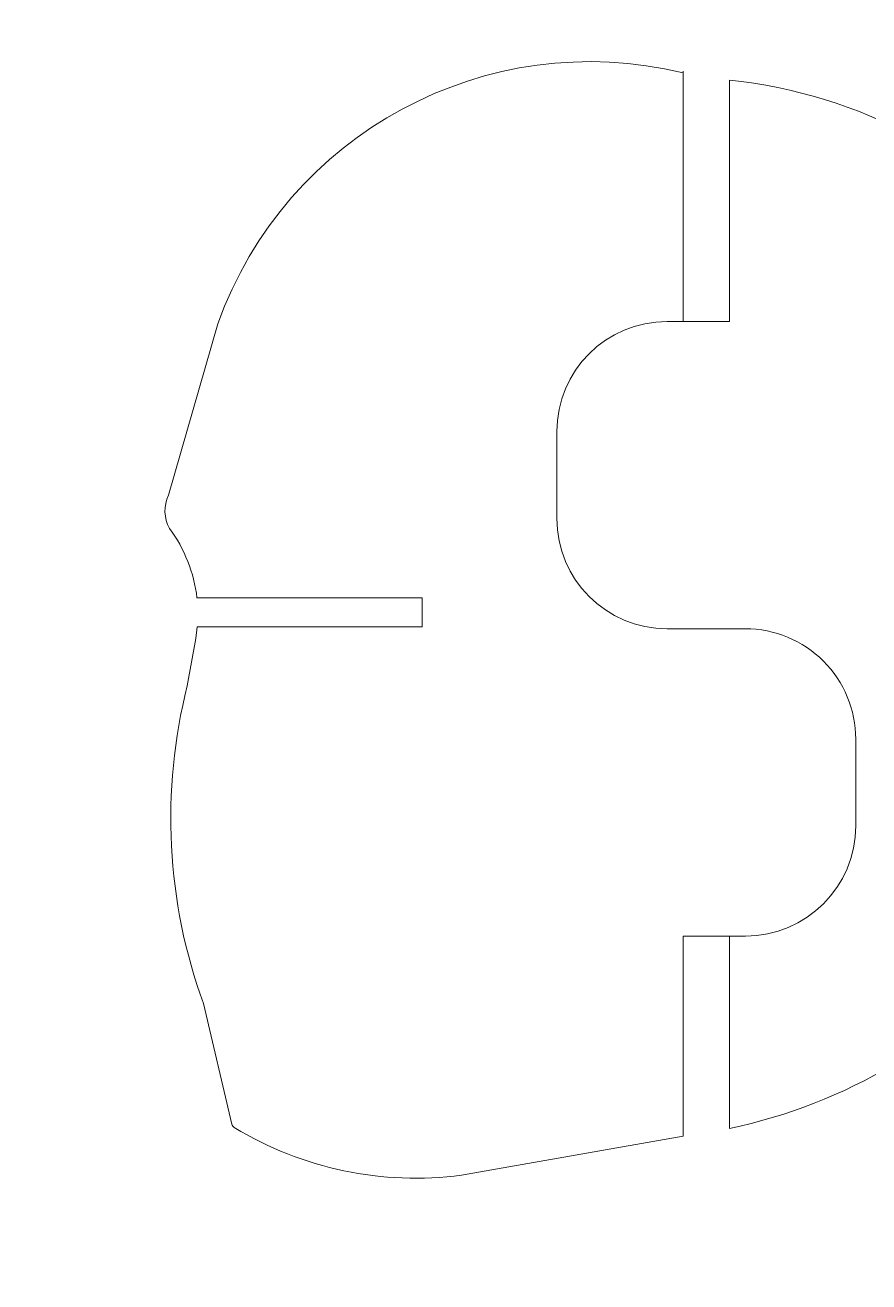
# Model space of a CAD drawing. Header units: millimetres. Extents: x 570 to 650.8, y -8.3 to 42.9.
# Drawn here: x 625.48 to 629.91, y 17.56 to 24.16 of the extents above; entities that cross this region are included whole.
import ezdxf

# ---------------------------------------------------------------- set-up
doc = ezdxf.new("R2010")
doc.units = ezdxf.units.MM
doc.header["$MEASUREMENT"] = 0
doc.layers.add('Layer 1', color=7, linetype='Continuous')

msp = doc.modelspace()

# ---------------------------------------------------------------- linework, layer by layer
at = {"layer": 'Layer 1', "color": 4, "lineweight": 9}
for points in [[(628.93524, 23.90842), (627.90421, 24.15907), (626.85028, 23.59029), (626.49397, 22.59083)], [(628.93524, 23.91667), (628.93524, 23.91667), (628.93524, 22.60386), (628.93524, 22.60386)], [(628.93524, 23.91667), (628.93524, 23.91667), (628.93524, 22.60386), (628.93524, 22.60386)], [(628.93524, 23.91667), (628.93524, 23.91667), (628.93524, 22.60386), (628.93524, 22.60386)], [(628.93524, 23.91667), (628.93524, 23.91667), (628.93524, 22.60386), (628.93524, 22.60386)], [(628.93524, 23.91667), (628.93524, 23.91667), (628.93524, 22.60386), (628.93524, 22.60386)], [(628.93524, 23.91667), (628.93524, 23.91667), (628.93524, 22.60386), (628.93524, 22.60386)], [(628.93524, 23.91667), (628.93524, 23.91667), (628.93524, 22.60386), (628.93524, 22.60386)], [(628.93524, 23.91667), (628.93524, 23.91667), (628.93524, 22.60386), (628.93524, 22.60386)], [(628.93524, 23.91667), (628.93524, 23.91667), (628.93524, 22.60386), (628.93524, 22.60386)], [(628.93524, 23.91667), (628.93524, 23.91667), (628.93524, 22.60386), (628.93524, 22.60386)], [(628.93524, 23.91667), (628.93524, 23.91667), (628.93524, 22.60386), (628.93524, 22.60386)], [(628.93524, 23.91667), (628.93524, 23.91667), (628.93524, 22.60386), (628.93524, 22.60386)], [(628.93524, 23.91667), (628.93524, 23.91667), (628.93524, 22.60386), (628.93524, 22.60386)], [(628.93524, 23.91667), (628.93524, 23.91667), (628.93524, 22.60386), (628.93524, 22.60386)], [(628.93524, 23.91667), (628.93524, 23.91667), (628.93524, 22.60386), (628.93524, 22.60386)], [(628.93524, 23.91667), (628.93524, 23.91667), (628.93524, 22.60386), (628.93524, 22.60386)], [(628.93524, 23.91667), (628.93524, 23.91667), (628.93524, 22.60386), (628.93524, 22.60386)], [(628.93524, 23.91667), (628.93524, 23.91667), (628.93524, 22.60386), (628.93524, 22.60386)], [(628.93524, 23.91667), (628.93524, 23.91667), (628.93524, 22.60386), (628.93524, 22.60386)], [(628.93524, 23.91667), (628.93524, 23.91667), (628.93524, 22.60386), (628.93524, 22.60386)], [(628.93524, 23.91667), (628.93524, 23.91667), (628.93524, 22.60386), (628.93524, 22.60386)], [(628.93524, 23.90842), (628.93524, 23.90842), (628.93524, 22.60386), (628.93524, 22.60386)], [(628.93524, 23.90842), (628.93524, 23.90842), (628.93524, 22.60386), (628.93524, 22.60386)], [(628.93524, 23.90842), (628.93524, 23.90842), (628.93524, 22.60386), (628.93524, 22.60386)], [(628.93524, 23.90842), (628.93524, 23.90842), (628.93524, 22.60386), (628.93524, 22.60386)], [(628.93524, 23.90842), (628.93524, 23.90842), (628.93524, 22.60386), (628.93524, 22.60386)], [(628.93524, 23.90842), (628.93524, 23.90842), (628.93524, 22.60386), (628.93524, 22.60386)], [(628.93524, 23.90842), (628.93524, 23.90842), (628.93524, 22.60386), (628.93524, 22.60386)], [(628.93524, 23.90842), (628.93524, 23.90842), (628.93524, 22.60386), (628.93524, 22.60386)], [(628.93524, 23.90842), (628.93524, 23.90842), (628.93524, 22.60386), (628.93524, 22.60386)], [(628.93524, 23.90842), (628.93524, 23.90842), (628.93524, 22.60386), (628.93524, 22.60386)], [(628.93524, 23.90842), (628.93524, 23.90842), (628.93524, 22.60386), (628.93524, 22.60386)], [(628.93524, 23.90842), (628.93524, 23.90842), (628.93524, 22.60386), (628.93524, 22.60386)], [(628.93524, 23.90842), (628.93524, 23.90842), (628.93524, 22.60386), (628.93524, 22.60386)], [(628.93524, 23.90842), (628.93524, 23.90842), (628.93524, 22.60386), (628.93524, 22.60386)], [(628.93524, 23.90842), (628.93524, 23.90842), (628.93524, 22.60386), (628.93524, 22.60386)], [(628.93524, 23.90842), (628.93524, 23.90842), (628.93524, 22.60386), (628.93524, 22.60386)], [(628.93524, 23.90842), (628.93524, 23.90842), (628.93524, 22.60386), (628.93524, 22.60386)], [(628.93524, 23.90842), (628.93524, 23.90842), (628.93524, 22.60386), (628.93524, 22.60386)], [(628.93524, 23.90842), (628.93524, 23.90842), (628.93524, 22.60386), (628.93524, 22.60386)], [(628.93524, 23.90842), (628.93524, 23.90842), (628.93524, 22.60386), (628.93524, 22.60386)], [(628.93524, 23.90842), (628.93524, 23.90842), (628.93524, 22.60386), (628.93524, 22.60386)], [(631.55814, 21.15244), (631.59297, 22.53977), (630.55797, 23.72197), (629.17817, 23.87084)], [(629.17818, 23.87086), (629.17818, 23.87086), (629.17818, 22.60386), (629.17818, 22.60386)], [(629.17818, 23.87086), (629.17818, 23.87086), (629.17818, 22.60386), (629.17818, 22.60386)], [(629.17818, 23.87086), (629.17818, 23.87086), (629.17818, 22.60386), (629.17818, 22.60386)], [(629.17818, 23.87086), (629.17818, 23.87086), (629.17818, 22.60386), (629.17818, 22.60386)], [(629.17818, 23.87086), (629.17818, 23.87086), (629.17818, 22.60386), (629.17818, 22.60386)], [(629.17818, 23.87086), (629.17818, 23.87086), (629.17818, 22.60386), (629.17818, 22.60386)], [(629.17818, 23.87086), (629.17818, 23.87086), (629.17818, 22.60386), (629.17818, 22.60386)], [(629.17818, 23.87086), (629.17818, 23.87086), (629.17818, 22.60386), (629.17818, 22.60386)], [(629.17818, 23.87086), (629.17818, 23.87086), (629.17818, 22.60386), (629.17818, 22.60386)], [(629.17818, 23.87086), (629.17818, 23.87086), (629.17818, 22.60386), (629.17818, 22.60386)], [(629.17818, 23.87086), (629.17818, 23.87086), (629.17818, 22.60386), (629.17818, 22.60386)], [(629.17818, 23.87086), (629.17818, 23.87086), (629.17818, 22.60386), (629.17818, 22.60386)], [(629.17818, 23.87086), (629.17818, 23.87086), (629.17818, 22.60386), (629.17818, 22.60386)], [(629.17818, 23.87086), (629.17818, 23.87086), (629.17818, 22.60386), (629.17818, 22.60386)], [(629.17818, 23.87086), (629.17818, 23.87086), (629.17818, 22.60386), (629.17818, 22.60386)], [(629.17818, 23.87086), (629.17818, 23.87086), (629.17818, 22.60386), (629.17818, 22.60386)], [(629.17818, 23.87086), (629.17818, 23.87086), (629.17818, 22.60386), (629.17818, 22.60386)], [(629.17818, 23.87086), (629.17818, 23.87086), (629.17818, 22.60386), (629.17818, 22.60386)], [(629.17818, 23.87086), (629.17818, 23.87086), (629.17818, 22.60386), (629.17818, 22.60386)], [(629.17818, 23.87086), (629.17818, 23.87086), (629.17818, 22.60386), (629.17818, 22.60386)], [(629.17818, 23.87086), (629.17818, 23.87086), (629.17818, 22.60386), (629.17818, 22.60386)], [(626.49402, 22.59083), (626.49402, 22.59083), (626.23516, 21.69129), (626.23516, 21.69129)], [(626.49402, 22.59083), (626.49402, 22.59083), (626.23516, 21.69129), (626.23516, 21.69129)], [(626.49402, 22.59083), (626.49402, 22.59083), (626.23516, 21.69129), (626.23516, 21.69129)], [(626.49402, 22.59083), (626.49402, 22.59083), (626.23516, 21.69129), (626.23516, 21.69129)], [(626.49402, 22.59083), (626.49402, 22.59083), (626.23516, 21.69129), (626.23516, 21.69129)], [(626.49402, 22.59083), (626.49402, 22.59083), (626.23516, 21.69129), (626.23516, 21.69129)], [(626.49402, 22.59083), (626.49402, 22.59083), (626.23516, 21.69129), (626.23516, 21.69129)], [(626.49402, 22.59083), (626.49402, 22.59083), (626.23516, 21.69129), (626.23516, 21.69129)], [(626.49402, 22.59083), (626.49402, 22.59083), (626.23516, 21.69129), (626.23516, 21.69129)], [(626.49402, 22.59083), (626.49402, 22.59083), (626.23516, 21.69129), (626.23516, 21.69129)], [(626.49402, 22.59083), (626.49402, 22.59083), (626.23516, 21.69129), (626.23516, 21.69129)], [(626.49402, 22.59083), (626.49402, 22.59083), (626.23516, 21.69129), (626.23516, 21.69129)], [(626.49402, 22.59083), (626.49402, 22.59083), (626.23516, 21.69129), (626.23516, 21.69129)], [(626.49402, 22.59083), (626.49402, 22.59083), (626.23516, 21.69129), (626.23516, 21.69129)], [(626.49402, 22.59083), (626.49402, 22.59083), (626.23516, 21.69129), (626.23516, 21.69129)], [(626.49402, 22.59083), (626.49402, 22.59083), (626.23516, 21.69129), (626.23516, 21.69129)], [(626.49402, 22.59083), (626.49402, 22.59083), (626.23516, 21.69129), (626.23516, 21.69129)], [(626.49402, 22.59083), (626.49402, 22.59083), (626.23516, 21.69129), (626.23516, 21.69129)], [(626.49402, 22.59083), (626.49402, 22.59083), (626.23516, 21.69129), (626.23516, 21.69129)], [(626.49402, 22.59083), (626.49402, 22.59083), (626.23516, 21.69129), (626.23516, 21.69129)], [(626.49402, 22.59083), (626.49402, 22.59083), (626.23516, 21.69129), (626.23516, 21.69129)], [(628.85101, 22.60386), (628.53127, 22.60386), (628.27242, 22.34481), (628.27242, 22.02528)], [(628.86292, 22.60386), (628.86292, 22.60386), (628.85101, 22.60386), (628.85101, 22.60386)], [(628.86292, 22.60386), (628.86292, 22.60386), (628.85101, 22.60386), (628.85101, 22.60386)], [(628.86292, 22.60386), (628.86292, 22.60386), (628.85101, 22.60386), (628.85101, 22.60386)], [(628.86292, 22.60386), (628.86292, 22.60386), (628.85101, 22.60386), (628.85101, 22.60386)], [(628.86292, 22.60386), (628.86292, 22.60386), (628.85101, 22.60386), (628.85101, 22.60386)], [(628.86292, 22.60386), (628.86292, 22.60386), (628.85101, 22.60386), (628.85101, 22.60386)], [(628.86292, 22.60386), (628.86292, 22.60386), (628.85101, 22.60386), (628.85101, 22.60386)], [(628.86292, 22.60386), (628.86292, 22.60386), (628.85101, 22.60386), (628.85101, 22.60386)], [(628.86292, 22.60386), (628.86292, 22.60386), (628.85101, 22.60386), (628.85101, 22.60386)], [(628.86292, 22.60386), (628.86292, 22.60386), (628.85101, 22.60386), (628.85101, 22.60386)], [(628.86292, 22.60386), (628.86292, 22.60386), (628.85101, 22.60386), (628.85101, 22.60386)], [(628.86292, 22.60386), (628.86292, 22.60386), (628.85101, 22.60386), (628.85101, 22.60386)], [(628.86292, 22.60386), (628.86292, 22.60386), (628.85101, 22.60386), (628.85101, 22.60386)], [(628.86292, 22.60386), (628.86292, 22.60386), (628.85101, 22.60386), (628.85101, 22.60386)], [(628.86292, 22.60386), (628.86292, 22.60386), (628.85101, 22.60386), (628.85101, 22.60386)], [(628.86292, 22.60386), (628.86292, 22.60386), (628.85101, 22.60386), (628.85101, 22.60386)], [(628.86292, 22.60386), (628.86292, 22.60386), (628.85101, 22.60386), (628.85101, 22.60386)], [(628.86292, 22.60386), (628.86292, 22.60386), (628.85101, 22.60386), (628.85101, 22.60386)], [(628.86292, 22.60386), (628.86292, 22.60386), (628.85101, 22.60386), (628.85101, 22.60386)], [(628.86292, 22.60386), (628.86292, 22.60386), (628.85101, 22.60386), (628.85101, 22.60386)], [(628.86292, 22.60386), (628.86292, 22.60386), (628.85101, 22.60386), (628.85101, 22.60386)], [(629.17818, 22.60386), (629.17818, 22.60386), (628.86292, 22.60386), (628.86292, 22.60386)], [(629.17818, 22.60386), (629.17818, 22.60386), (628.86292, 22.60386), (628.86292, 22.60386)], [(629.17818, 22.60386), (629.17818, 22.60386), (628.86292, 22.60386), (628.86292, 22.60386)], [(629.17818, 22.60386), (629.17818, 22.60386), (628.86292, 22.60386), (628.86292, 22.60386)], [(629.17818, 22.60386), (629.17818, 22.60386), (628.86292, 22.60386), (628.86292, 22.60386)], [(629.17818, 22.60386), (629.17818, 22.60386), (628.86292, 22.60386), (628.86292, 22.60386)], [(629.17818, 22.60386), (629.17818, 22.60386), (628.86292, 22.60386), (628.86292, 22.60386)], [(629.17818, 22.60386), (629.17818, 22.60386), (628.86292, 22.60386), (628.86292, 22.60386)], [(629.17818, 22.60386), (629.17818, 22.60386), (628.86292, 22.60386), (628.86292, 22.60386)], [(629.17818, 22.60386), (629.17818, 22.60386), (628.86292, 22.60386), (628.86292, 22.60386)], [(629.17818, 22.60386), (629.17818, 22.60386), (628.86292, 22.60386), (628.86292, 22.60386)], [(629.17818, 22.60386), (629.17818, 22.60386), (628.86292, 22.60386), (628.86292, 22.60386)], [(629.17818, 22.60386), (629.17818, 22.60386), (628.86292, 22.60386), (628.86292, 22.60386)], [(629.17818, 22.60386), (629.17818, 22.60386), (628.86292, 22.60386), (628.86292, 22.60386)], [(629.17818, 22.60386), (629.17818, 22.60386), (628.86292, 22.60386), (628.86292, 22.60386)], [(629.17818, 22.60386), (629.17818, 22.60386), (628.86292, 22.60386), (628.86292, 22.60386)], [(629.17818, 22.60386), (629.17818, 22.60386), (628.86292, 22.60386), (628.86292, 22.60386)], [(629.17818, 22.60386), (629.17818, 22.60386), (628.86292, 22.60386), (628.86292, 22.60386)], [(629.17818, 22.60386), (629.17818, 22.60386), (628.86292, 22.60386), (628.86292, 22.60386)], [(629.17818, 22.60386), (629.17818, 22.60386), (628.86292, 22.60386), (628.86292, 22.60386)], [(629.17818, 22.60386), (629.17818, 22.60386), (628.86292, 22.60386), (628.86292, 22.60386)], [(628.27242, 22.02529), (628.27242, 22.02529), (628.27242, 21.56933), (628.27242, 21.56933)], [(628.27242, 22.02529), (628.27242, 22.02529), (628.27242, 21.56933), (628.27242, 21.56933)], [(628.27242, 22.02529), (628.27242, 22.02529), (628.27242, 21.56933), (628.27242, 21.56933)], [(628.27242, 22.02529), (628.27242, 22.02529), (628.27242, 21.56933), (628.27242, 21.56933)], [(628.27242, 22.02529), (628.27242, 22.02529), (628.27242, 21.56933), (628.27242, 21.56933)], [(628.27242, 22.02529), (628.27242, 22.02529), (628.27242, 21.56933), (628.27242, 21.56933)], [(628.27242, 22.02529), (628.27242, 22.02529), (628.27242, 21.56933), (628.27242, 21.56933)], [(628.27242, 22.02529), (628.27242, 22.02529), (628.27242, 21.56933), (628.27242, 21.56933)], [(628.27242, 22.02529), (628.27242, 22.02529), (628.27242, 21.56933), (628.27242, 21.56933)], [(628.27242, 22.02529), (628.27242, 22.02529), (628.27242, 21.56933), (628.27242, 21.56933)], [(628.27242, 22.02529), (628.27242, 22.02529), (628.27242, 21.56933), (628.27242, 21.56933)], [(628.27242, 22.02529), (628.27242, 22.02529), (628.27242, 21.56933), (628.27242, 21.56933)], [(628.27242, 22.02529), (628.27242, 22.02529), (628.27242, 21.56933), (628.27242, 21.56933)], [(628.27242, 22.02529), (628.27242, 22.02529), (628.27242, 21.56933), (628.27242, 21.56933)], [(628.27242, 22.02529), (628.27242, 22.02529), (628.27242, 21.56933), (628.27242, 21.56933)], [(628.27242, 22.02529), (628.27242, 22.02529), (628.27242, 21.56933), (628.27242, 21.56933)], [(628.27242, 22.02529), (628.27242, 22.02529), (628.27242, 21.56933), (628.27242, 21.56933)], [(628.27242, 22.02529), (628.27242, 22.02529), (628.27242, 21.56933), (628.27242, 21.56933)], [(628.27242, 22.02529), (628.27242, 22.02529), (628.27242, 21.56933), (628.27242, 21.56933)], [(628.27242, 22.02529), (628.27242, 22.02529), (628.27242, 21.56933), (628.27242, 21.56933)], [(628.27242, 22.02529), (628.27242, 22.02529), (628.27242, 21.56933), (628.27242, 21.56933)], [(626.23516, 21.69129), (626.20867, 21.63588), (626.21043, 21.57126), (626.23953, 21.51724)], [(626.38418, 21.15244), (626.36919, 21.28477), (626.31934, 21.41071), (626.23953, 21.51724)], [(628.27242, 21.56933), (628.27242, 21.24979), (628.53171, 20.99076), (628.85097, 20.99072)], [(627.23573, 21.15244), (627.23573, 21.15244), (626.38418, 21.15244), (626.38418, 21.15244)], [(627.23573, 21.15244), (627.23573, 21.15244), (626.38418, 21.15244), (626.38418, 21.15244)], [(627.23573, 21.15244), (627.23573, 21.15244), (626.38418, 21.15244), (626.38418, 21.15244)], [(627.23573, 21.15244), (627.23573, 21.15244), (626.38418, 21.15244), (626.38418, 21.15244)], [(627.23573, 21.15244), (627.23573, 21.15244), (626.38418, 21.15244), (626.38418, 21.15244)], [(627.23573, 21.15244), (627.23573, 21.15244), (626.38418, 21.15244), (626.38418, 21.15244)], [(627.23573, 21.15244), (627.23573, 21.15244), (626.38418, 21.15244), (626.38418, 21.15244)], [(627.23573, 21.15244), (627.23573, 21.15244), (626.38418, 21.15244), (626.38418, 21.15244)], [(627.23573, 21.15244), (627.23573, 21.15244), (626.38418, 21.15244), (626.38418, 21.15244)], [(627.23573, 21.15244), (627.23573, 21.15244), (626.38418, 21.15244), (626.38418, 21.15244)], [(627.23573, 21.15244), (627.23573, 21.15244), (626.38418, 21.15244), (626.38418, 21.15244)], [(627.23573, 21.15244), (627.23573, 21.15244), (626.38418, 21.15244), (626.38418, 21.15244)], [(627.23573, 21.15244), (627.23573, 21.15244), (626.38418, 21.15244), (626.38418, 21.15244)], [(627.23573, 21.15244), (627.23573, 21.15244), (626.38418, 21.15244), (626.38418, 21.15244)], [(627.23573, 21.15244), (627.23573, 21.15244), (626.38418, 21.15244), (626.38418, 21.15244)], [(627.23573, 21.15244), (627.23573, 21.15244), (626.38418, 21.15244), (626.38418, 21.15244)], [(627.23573, 21.15244), (627.23573, 21.15244), (626.38418, 21.15244), (626.38418, 21.15244)], [(627.23573, 21.15244), (627.23573, 21.15244), (626.38418, 21.15244), (626.38418, 21.15244)], [(627.23573, 21.15244), (627.23573, 21.15244), (626.38418, 21.15244), (626.38418, 21.15244)], [(627.23573, 21.15244), (627.23573, 21.15244), (626.38418, 21.15244), (626.38418, 21.15244)], [(627.23573, 21.15244), (627.23573, 21.15244), (626.38418, 21.15244), (626.38418, 21.15244)], [(627.56558, 21.15244), (627.56558, 21.15244), (627.23573, 21.15244), (627.23573, 21.15244)], [(627.56558, 21.15244), (627.56558, 21.15244), (627.23573, 21.15244), (627.23573, 21.15244)], [(627.56558, 21.15244), (627.56558, 21.15244), (627.23573, 21.15244), (627.23573, 21.15244)], [(627.56558, 21.15244), (627.56558, 21.15244), (627.23573, 21.15244), (627.23573, 21.15244)], [(627.56558, 21.15244), (627.56558, 21.15244), (627.23573, 21.15244), (627.23573, 21.15244)], [(627.56558, 21.15244), (627.56558, 21.15244), (627.23573, 21.15244), (627.23573, 21.15244)], [(627.56558, 21.15244), (627.56558, 21.15244), (627.23573, 21.15244), (627.23573, 21.15244)], [(627.56558, 21.15244), (627.56558, 21.15244), (627.23573, 21.15244), (627.23573, 21.15244)], [(627.56558, 21.15244), (627.56558, 21.15244), (627.23573, 21.15244), (627.23573, 21.15244)], [(627.56558, 21.15244), (627.56558, 21.15244), (627.23573, 21.15244), (627.23573, 21.15244)], [(627.56558, 21.15244), (627.56558, 21.15244), (627.23573, 21.15244), (627.23573, 21.15244)], [(627.56558, 21.15244), (627.56558, 21.15244), (627.23573, 21.15244), (627.23573, 21.15244)], [(627.56558, 21.15244), (627.56558, 21.15244), (627.23573, 21.15244), (627.23573, 21.15244)], [(627.56558, 21.15244), (627.56558, 21.15244), (627.23573, 21.15244), (627.23573, 21.15244)], [(627.56558, 21.15244), (627.56558, 21.15244), (627.23573, 21.15244), (627.23573, 21.15244)], [(627.56558, 21.15244), (627.56558, 21.15244), (627.23573, 21.15244), (627.23573, 21.15244)], [(627.56558, 21.15244), (627.56558, 21.15244), (627.23573, 21.15244), (627.23573, 21.15244)], [(627.56558, 21.15244), (627.56558, 21.15244), (627.23573, 21.15244), (627.23573, 21.15244)], [(627.56558, 21.15244), (627.56558, 21.15244), (627.23573, 21.15244), (627.23573, 21.15244)], [(627.56558, 21.15244), (627.56558, 21.15244), (627.23573, 21.15244), (627.23573, 21.15244)], [(627.56558, 21.15244), (627.56558, 21.15244), (627.23573, 21.15244), (627.23573, 21.15244)], [(627.56558, 21.07711), (627.56558, 21.07711), (627.56558, 21.15244), (627.56558, 21.15244)], [(627.56558, 21.07711), (627.56558, 21.07711), (627.56558, 21.15244), (627.56558, 21.15244)], [(627.56558, 21.07711), (627.56558, 21.07711), (627.56558, 21.15244), (627.56558, 21.15244)], [(627.56558, 21.07711), (627.56558, 21.07711), (627.56558, 21.15244), (627.56558, 21.15244)], [(627.56558, 21.07711), (627.56558, 21.07711), (627.56558, 21.15244), (627.56558, 21.15244)], [(627.56558, 21.07711), (627.56558, 21.07711), (627.56558, 21.15244), (627.56558, 21.15244)], [(627.56558, 21.07711), (627.56558, 21.07711), (627.56558, 21.15244), (627.56558, 21.15244)], [(627.56558, 21.07711), (627.56558, 21.07711), (627.56558, 21.15244), (627.56558, 21.15244)], [(627.56558, 21.07711), (627.56558, 21.07711), (627.56558, 21.15244), (627.56558, 21.15244)], [(627.56558, 21.07711), (627.56558, 21.07711), (627.56558, 21.15244), (627.56558, 21.15244)], [(627.56558, 21.07711), (627.56558, 21.07711), (627.56558, 21.15244), (627.56558, 21.15244)], [(627.56558, 21.07711), (627.56558, 21.07711), (627.56558, 21.15244), (627.56558, 21.15244)], [(627.56558, 21.07711), (627.56558, 21.07711), (627.56558, 21.15244), (627.56558, 21.15244)], [(627.56558, 21.07711), (627.56558, 21.07711), (627.56558, 21.15244), (627.56558, 21.15244)], [(627.56558, 21.07711), (627.56558, 21.07711), (627.56558, 21.15244), (627.56558, 21.15244)], [(627.56558, 21.07711), (627.56558, 21.07711), (627.56558, 21.15244), (627.56558, 21.15244)], [(627.56558, 21.07711), (627.56558, 21.07711), (627.56558, 21.15244), (627.56558, 21.15244)], [(627.56558, 21.07711), (627.56558, 21.07711), (627.56558, 21.15244), (627.56558, 21.15244)], [(627.56558, 21.07711), (627.56558, 21.07711), (627.56558, 21.15244), (627.56558, 21.15244)], [(627.56558, 21.07711), (627.56558, 21.07711), (627.56558, 21.15244), (627.56558, 21.15244)], [(627.56558, 21.07711), (627.56558, 21.07711), (627.56558, 21.15244), (627.56558, 21.15244)], [(627.56558, 21.00163), (627.56558, 21.00163), (627.56558, 21.07711), (627.56558, 21.07711)], [(627.56558, 21.00163), (627.56558, 21.00163), (627.56558, 21.07711), (627.56558, 21.07711)], [(627.56558, 21.00163), (627.56558, 21.00163), (627.56558, 21.07711), (627.56558, 21.07711)], [(627.56558, 21.00163), (627.56558, 21.00163), (627.56558, 21.07711), (627.56558, 21.07711)], [(627.56558, 21.00163), (627.56558, 21.00163), (627.56558, 21.07711), (627.56558, 21.07711)], [(627.56558, 21.00163), (627.56558, 21.00163), (627.56558, 21.07711), (627.56558, 21.07711)], [(627.56558, 21.00163), (627.56558, 21.00163), (627.56558, 21.07711), (627.56558, 21.07711)], [(627.56558, 21.00163), (627.56558, 21.00163), (627.56558, 21.07711), (627.56558, 21.07711)], [(627.56558, 21.00163), (627.56558, 21.00163), (627.56558, 21.07711), (627.56558, 21.07711)], [(627.56558, 21.00163), (627.56558, 21.00163), (627.56558, 21.07711), (627.56558, 21.07711)], [(627.56558, 21.00163), (627.56558, 21.00163), (627.56558, 21.07711), (627.56558, 21.07711)], [(627.56558, 21.00163), (627.56558, 21.00163), (627.56558, 21.07711), (627.56558, 21.07711)], [(627.56558, 21.00163), (627.56558, 21.00163), (627.56558, 21.07711), (627.56558, 21.07711)], [(627.56558, 21.00163), (627.56558, 21.00163), (627.56558, 21.07711), (627.56558, 21.07711)], [(627.56558, 21.00163), (627.56558, 21.00163), (627.56558, 21.07711), (627.56558, 21.07711)], [(627.56558, 21.00163), (627.56558, 21.00163), (627.56558, 21.07711), (627.56558, 21.07711)], [(627.56558, 21.00163), (627.56558, 21.00163), (627.56558, 21.07711), (627.56558, 21.07711)], [(627.56558, 21.00163), (627.56558, 21.00163), (627.56558, 21.07711), (627.56558, 21.07711)], [(627.56558, 21.00163), (627.56558, 21.00163), (627.56558, 21.07711), (627.56558, 21.07711)], [(627.56558, 21.00163), (627.56558, 21.00163), (627.56558, 21.07711), (627.56558, 21.07711)], [(627.56558, 21.00163), (627.56558, 21.00163), (627.56558, 21.07711), (627.56558, 21.07711)], [(626.38597, 21.00163), (626.38597, 21.00163), (626.37758, 20.93962), (626.37758, 20.93962)], [(626.38597, 21.00163), (626.38597, 21.00163), (626.37758, 20.93962), (626.37758, 20.93962)], [(626.38597, 21.00163), (626.38597, 21.00163), (626.37758, 20.93962), (626.37758, 20.93962)], [(626.38597, 21.00163), (626.38597, 21.00163), (626.37758, 20.93962), (626.37758, 20.93962)], [(626.38597, 21.00163), (626.38597, 21.00163), (626.37758, 20.93962), (626.37758, 20.93962)], [(626.38597, 21.00163), (626.38597, 21.00163), (626.37758, 20.93962), (626.37758, 20.93962)], [(626.38597, 21.00163), (626.38597, 21.00163), (626.37758, 20.93962), (626.37758, 20.93962)], [(626.38597, 21.00163), (626.38597, 21.00163), (626.37758, 20.93962), (626.37758, 20.93962)], [(626.38597, 21.00163), (626.38597, 21.00163), (626.37758, 20.93962), (626.37758, 20.93962)], [(626.38597, 21.00163), (626.38597, 21.00163), (626.37758, 20.93962), (626.37758, 20.93962)], [(626.38597, 21.00163), (626.38597, 21.00163), (626.37758, 20.93962), (626.37758, 20.93962)], [(626.38597, 21.00163), (626.38597, 21.00163), (626.37758, 20.93962), (626.37758, 20.93962)], [(626.38597, 21.00163), (626.38597, 21.00163), (626.37758, 20.93962), (626.37758, 20.93962)], [(626.38597, 21.00163), (626.38597, 21.00163), (626.37758, 20.93962), (626.37758, 20.93962)], [(626.38597, 21.00163), (626.38597, 21.00163), (626.37758, 20.93962), (626.37758, 20.93962)], [(626.38597, 21.00163), (626.38597, 21.00163), (626.37758, 20.93962), (626.37758, 20.93962)], [(626.38597, 21.00163), (626.38597, 21.00163), (626.37758, 20.93962), (626.37758, 20.93962)], [(626.38597, 21.00163), (626.38597, 21.00163), (626.37758, 20.93962), (626.37758, 20.93962)], [(626.38597, 21.00163), (626.38597, 21.00163), (626.37758, 20.93962), (626.37758, 20.93962)], [(626.38597, 21.00163), (626.38597, 21.00163), (626.37758, 20.93962), (626.37758, 20.93962)], [(626.38597, 21.00163), (626.38597, 21.00163), (626.37758, 20.93962), (626.37758, 20.93962)], [(626.38597, 21.00163), (626.38597, 21.00163), (627.23573, 21.00163), (627.23573, 21.00163)], [(626.38597, 21.00163), (626.38597, 21.00163), (627.23573, 21.00163), (627.23573, 21.00163)], [(626.38597, 21.00163), (626.38597, 21.00163), (627.23573, 21.00163), (627.23573, 21.00163)], [(626.38597, 21.00163), (626.38597, 21.00163), (627.23573, 21.00163), (627.23573, 21.00163)], [(626.38597, 21.00163), (626.38597, 21.00163), (627.23573, 21.00163), (627.23573, 21.00163)], [(626.38597, 21.00163), (626.38597, 21.00163), (627.23573, 21.00163), (627.23573, 21.00163)], [(626.38597, 21.00163), (626.38597, 21.00163), (627.23573, 21.00163), (627.23573, 21.00163)], [(626.38597, 21.00163), (626.38597, 21.00163), (627.23573, 21.00163), (627.23573, 21.00163)], [(626.38597, 21.00163), (626.38597, 21.00163), (627.23573, 21.00163), (627.23573, 21.00163)], [(626.38597, 21.00163), (626.38597, 21.00163), (627.23573, 21.00163), (627.23573, 21.00163)], [(626.38597, 21.00163), (626.38597, 21.00163), (627.23573, 21.00163), (627.23573, 21.00163)], [(626.38597, 21.00163), (626.38597, 21.00163), (627.23573, 21.00163), (627.23573, 21.00163)], [(626.38597, 21.00163), (626.38597, 21.00163), (627.23573, 21.00163), (627.23573, 21.00163)], [(626.38597, 21.00163), (626.38597, 21.00163), (627.23573, 21.00163), (627.23573, 21.00163)], [(626.38597, 21.00163), (626.38597, 21.00163), (627.23573, 21.00163), (627.23573, 21.00163)], [(626.38597, 21.00163), (626.38597, 21.00163), (627.23573, 21.00163), (627.23573, 21.00163)], [(626.38597, 21.00163), (626.38597, 21.00163), (627.23573, 21.00163), (627.23573, 21.00163)], [(626.38597, 21.00163), (626.38597, 21.00163), (627.23573, 21.00163), (627.23573, 21.00163)], [(626.38597, 21.00163), (626.38597, 21.00163), (627.23573, 21.00163), (627.23573, 21.00163)], [(626.38597, 21.00163), (626.38597, 21.00163), (627.23573, 21.00163), (627.23573, 21.00163)], [(626.38597, 21.00163), (626.38597, 21.00163), (627.23573, 21.00163), (627.23573, 21.00163)], [(627.23573, 21.00163), (627.23573, 21.00163), (627.56558, 21.00163), (627.56558, 21.00163)], [(627.23573, 21.00163), (627.23573, 21.00163), (627.56558, 21.00163), (627.56558, 21.00163)], [(627.23573, 21.00163), (627.23573, 21.00163), (627.56558, 21.00163), (627.56558, 21.00163)], [(627.23573, 21.00163), (627.23573, 21.00163), (627.56558, 21.00163), (627.56558, 21.00163)], [(627.23573, 21.00163), (627.23573, 21.00163), (627.56558, 21.00163), (627.56558, 21.00163)], [(627.23573, 21.00163), (627.23573, 21.00163), (627.56558, 21.00163), (627.56558, 21.00163)], [(627.23573, 21.00163), (627.23573, 21.00163), (627.56558, 21.00163), (627.56558, 21.00163)], [(627.23573, 21.00163), (627.23573, 21.00163), (627.56558, 21.00163), (627.56558, 21.00163)], [(627.23573, 21.00163), (627.23573, 21.00163), (627.56558, 21.00163), (627.56558, 21.00163)], [(627.23573, 21.00163), (627.23573, 21.00163), (627.56558, 21.00163), (627.56558, 21.00163)], [(627.23573, 21.00163), (627.23573, 21.00163), (627.56558, 21.00163), (627.56558, 21.00163)], [(627.23573, 21.00163), (627.23573, 21.00163), (627.56558, 21.00163), (627.56558, 21.00163)], [(627.23573, 21.00163), (627.23573, 21.00163), (627.56558, 21.00163), (627.56558, 21.00163)], [(627.23573, 21.00163), (627.23573, 21.00163), (627.56558, 21.00163), (627.56558, 21.00163)], [(627.23573, 21.00163), (627.23573, 21.00163), (627.56558, 21.00163), (627.56558, 21.00163)], [(627.23573, 21.00163), (627.23573, 21.00163), (627.56558, 21.00163), (627.56558, 21.00163)], [(627.23573, 21.00163), (627.23573, 21.00163), (627.56558, 21.00163), (627.56558, 21.00163)], [(627.23573, 21.00163), (627.23573, 21.00163), (627.56558, 21.00163), (627.56558, 21.00163)], [(627.23573, 21.00163), (627.23573, 21.00163), (627.56558, 21.00163), (627.56558, 21.00163)], [(627.23573, 21.00163), (627.23573, 21.00163), (627.56558, 21.00163), (627.56558, 21.00163)], [(627.23573, 21.00163), (627.23573, 21.00163), (627.56558, 21.00163), (627.56558, 21.00163)], [(628.85101, 20.99073), (628.85101, 20.99073), (628.86292, 20.99073), (628.86292, 20.99073)], [(628.85101, 20.99073), (628.85101, 20.99073), (628.86292, 20.99073), (628.86292, 20.99073)], [(628.85101, 20.99073), (628.85101, 20.99073), (628.86292, 20.99073), (628.86292, 20.99073)], [(628.85101, 20.99073), (628.85101, 20.99073), (628.86292, 20.99073), (628.86292, 20.99073)], [(628.85101, 20.99073), (628.85101, 20.99073), (628.86292, 20.99073), (628.86292, 20.99073)], [(628.85101, 20.99073), (628.85101, 20.99073), (628.86292, 20.99073), (628.86292, 20.99073)], [(628.85101, 20.99073), (628.85101, 20.99073), (628.86292, 20.99073), (628.86292, 20.99073)], [(628.85101, 20.99073), (628.85101, 20.99073), (628.86292, 20.99073), (628.86292, 20.99073)], [(628.85101, 20.99073), (628.85101, 20.99073), (628.86292, 20.99073), (628.86292, 20.99073)], [(628.85101, 20.99073), (628.85101, 20.99073), (628.86292, 20.99073), (628.86292, 20.99073)], [(628.85101, 20.99073), (628.85101, 20.99073), (628.86292, 20.99073), (628.86292, 20.99073)], [(628.85101, 20.99073), (628.85101, 20.99073), (628.86292, 20.99073), (628.86292, 20.99073)], [(628.85101, 20.99073), (628.85101, 20.99073), (628.86292, 20.99073), (628.86292, 20.99073)], [(628.85101, 20.99073), (628.85101, 20.99073), (628.86292, 20.99073), (628.86292, 20.99073)], [(628.85101, 20.99073), (628.85101, 20.99073), (628.86292, 20.99073), (628.86292, 20.99073)], [(628.85101, 20.99073), (628.85101, 20.99073), (628.86292, 20.99073), (628.86292, 20.99073)], [(628.85101, 20.99073), (628.85101, 20.99073), (628.86292, 20.99073), (628.86292, 20.99073)], [(628.85101, 20.99073), (628.85101, 20.99073), (628.86292, 20.99073), (628.86292, 20.99073)], [(628.85101, 20.99073), (628.85101, 20.99073), (628.86292, 20.99073), (628.86292, 20.99073)], [(628.85101, 20.99073), (628.85101, 20.99073), (628.86292, 20.99073), (628.86292, 20.99073)], [(628.85101, 20.99073), (628.85101, 20.99073), (628.86292, 20.99073), (628.86292, 20.99073)], [(628.86292, 20.99073), (628.86292, 20.99073), (629.17818, 20.99073), (629.17818, 20.99073)], [(628.86292, 20.99073), (628.86292, 20.99073), (629.17818, 20.99073), (629.17818, 20.99073)], [(628.86292, 20.99073), (628.86292, 20.99073), (629.17818, 20.99073), (629.17818, 20.99073)], [(628.86292, 20.99073), (628.86292, 20.99073), (629.17818, 20.99073), (629.17818, 20.99073)], [(628.86292, 20.99073), (628.86292, 20.99073), (629.17818, 20.99073), (629.17818, 20.99073)], [(628.86292, 20.99073), (628.86292, 20.99073), (629.17818, 20.99073), (629.17818, 20.99073)], [(628.86292, 20.99073), (628.86292, 20.99073), (629.17818, 20.99073), (629.17818, 20.99073)], [(628.86292, 20.99073), (628.86292, 20.99073), (629.17818, 20.99073), (629.17818, 20.99073)], [(628.86292, 20.99073), (628.86292, 20.99073), (629.17818, 20.99073), (629.17818, 20.99073)], [(628.86292, 20.99073), (628.86292, 20.99073), (629.17818, 20.99073), (629.17818, 20.99073)], [(628.86292, 20.99073), (628.86292, 20.99073), (629.17818, 20.99073), (629.17818, 20.99073)], [(628.86292, 20.99073), (628.86292, 20.99073), (629.17818, 20.99073), (629.17818, 20.99073)], [(628.86292, 20.99073), (628.86292, 20.99073), (629.17818, 20.99073), (629.17818, 20.99073)], [(628.86292, 20.99073), (628.86292, 20.99073), (629.17818, 20.99073), (629.17818, 20.99073)], [(628.86292, 20.99073), (628.86292, 20.99073), (629.17818, 20.99073), (629.17818, 20.99073)], [(628.86292, 20.99073), (628.86292, 20.99073), (629.17818, 20.99073), (629.17818, 20.99073)], [(628.86292, 20.99073), (628.86292, 20.99073), (629.17818, 20.99073), (629.17818, 20.99073)], [(628.86292, 20.99073), (628.86292, 20.99073), (629.17818, 20.99073), (629.17818, 20.99073)], [(628.86292, 20.99073), (628.86292, 20.99073), (629.17818, 20.99073), (629.17818, 20.99073)], [(628.86292, 20.99073), (628.86292, 20.99073), (629.17818, 20.99073), (629.17818, 20.99073)], [(628.86292, 20.99073), (628.86292, 20.99073), (629.17818, 20.99073), (629.17818, 20.99073)], [(629.17818, 20.99073), (629.17818, 20.99073), (629.26242, 20.99073), (629.26242, 20.99073)], [(629.17818, 20.99073), (629.17818, 20.99073), (629.26242, 20.99073), (629.26242, 20.99073)], [(629.17818, 20.99073), (629.17818, 20.99073), (629.26242, 20.99073), (629.26242, 20.99073)], [(629.17818, 20.99073), (629.17818, 20.99073), (629.26242, 20.99073), (629.26242, 20.99073)], [(629.17818, 20.99073), (629.17818, 20.99073), (629.26242, 20.99073), (629.26242, 20.99073)], [(629.17818, 20.99073), (629.17818, 20.99073), (629.26242, 20.99073), (629.26242, 20.99073)], [(629.17818, 20.99073), (629.17818, 20.99073), (629.26242, 20.99073), (629.26242, 20.99073)], [(629.17818, 20.99073), (629.17818, 20.99073), (629.26242, 20.99073), (629.26242, 20.99073)], [(629.17818, 20.99073), (629.17818, 20.99073), (629.26242, 20.99073), (629.26242, 20.99073)], [(629.17818, 20.99073), (629.17818, 20.99073), (629.26242, 20.99073), (629.26242, 20.99073)], [(629.17818, 20.99073), (629.17818, 20.99073), (629.26242, 20.99073), (629.26242, 20.99073)], [(629.17818, 20.99073), (629.17818, 20.99073), (629.26242, 20.99073), (629.26242, 20.99073)], [(629.17818, 20.99073), (629.17818, 20.99073), (629.26242, 20.99073), (629.26242, 20.99073)], [(629.17818, 20.99073), (629.17818, 20.99073), (629.26242, 20.99073), (629.26242, 20.99073)], [(629.17818, 20.99073), (629.17818, 20.99073), (629.26242, 20.99073), (629.26242, 20.99073)], [(629.17818, 20.99073), (629.17818, 20.99073), (629.26242, 20.99073), (629.26242, 20.99073)], [(629.17818, 20.99073), (629.17818, 20.99073), (629.26242, 20.99073), (629.26242, 20.99073)], [(629.17818, 20.99073), (629.17818, 20.99073), (629.26242, 20.99073), (629.26242, 20.99073)], [(629.17818, 20.99073), (629.17818, 20.99073), (629.26242, 20.99073), (629.26242, 20.99073)], [(629.17818, 20.99073), (629.17818, 20.99073), (629.26242, 20.99073), (629.26242, 20.99073)], [(629.17818, 20.99073), (629.17818, 20.99073), (629.26242, 20.99073), (629.26242, 20.99073)], [(626.37758, 20.93962), (626.37758, 20.93962), (626.33348, 20.69122), (626.33348, 20.69122)], [(626.37758, 20.93962), (626.37758, 20.93962), (626.33348, 20.69122), (626.33348, 20.69122)], [(626.37758, 20.93962), (626.37758, 20.93962), (626.33348, 20.69122), (626.33348, 20.69122)], [(626.37758, 20.93962), (626.37758, 20.93962), (626.33348, 20.69122), (626.33348, 20.69122)], [(626.37758, 20.93962), (626.37758, 20.93962), (626.33348, 20.69122), (626.33348, 20.69122)], [(626.37758, 20.93962), (626.37758, 20.93962), (626.33348, 20.69122), (626.33348, 20.69122)], [(626.37758, 20.93962), (626.37758, 20.93962), (626.33348, 20.69122), (626.33348, 20.69122)], [(626.37758, 20.93962), (626.37758, 20.93962), (626.33348, 20.69122), (626.33348, 20.69122)], [(626.37758, 20.93962), (626.37758, 20.93962), (626.33348, 20.69122), (626.33348, 20.69122)], [(626.37758, 20.93962), (626.37758, 20.93962), (626.33348, 20.69122), (626.33348, 20.69122)], [(626.37758, 20.93962), (626.37758, 20.93962), (626.33348, 20.69122), (626.33348, 20.69122)], [(626.37758, 20.93962), (626.37758, 20.93962), (626.33348, 20.69122), (626.33348, 20.69122)], [(626.37758, 20.93962), (626.37758, 20.93962), (626.33348, 20.69122), (626.33348, 20.69122)], [(626.37758, 20.93962), (626.37758, 20.93962), (626.33348, 20.69122), (626.33348, 20.69122)], [(626.37758, 20.93962), (626.37758, 20.93962), (626.33348, 20.69122), (626.33348, 20.69122)], [(626.37758, 20.93962), (626.37758, 20.93962), (626.33348, 20.69122), (626.33348, 20.69122)], [(626.37758, 20.93962), (626.37758, 20.93962), (626.33348, 20.69122), (626.33348, 20.69122)], [(626.37758, 20.93962), (626.37758, 20.93962), (626.33348, 20.69122), (626.33348, 20.69122)], [(626.37758, 20.93962), (626.37758, 20.93962), (626.33348, 20.69122), (626.33348, 20.69122)], [(626.37758, 20.93962), (626.37758, 20.93962), (626.33348, 20.69122), (626.33348, 20.69122)], [(626.37758, 20.93962), (626.37758, 20.93962), (626.33348, 20.69122), (626.33348, 20.69122)], [(626.33348, 20.69122), (626.19368, 20.13922), (626.22322, 19.55782), (626.41901, 19.02301)], [(629.84096, 20.41212), (629.84096, 20.41212), (629.84096, 19.95616), (629.84096, 19.95616)], [(629.84096, 20.41212), (629.84096, 20.41212), (629.84096, 19.95616), (629.84096, 19.95616)], [(629.84096, 20.41212), (629.84096, 20.41212), (629.84096, 19.95616), (629.84096, 19.95616)], [(629.84096, 20.41212), (629.84096, 20.41212), (629.84096, 19.95616), (629.84096, 19.95616)], [(629.84096, 20.41212), (629.84096, 20.41212), (629.84096, 19.95616), (629.84096, 19.95616)], [(629.84096, 20.41212), (629.84096, 20.41212), (629.84096, 19.95616), (629.84096, 19.95616)], [(629.84096, 20.41212), (629.84096, 20.41212), (629.84096, 19.95616), (629.84096, 19.95616)], [(629.84096, 20.41212), (629.84096, 20.41212), (629.84096, 19.95616), (629.84096, 19.95616)], [(629.84096, 20.41212), (629.84096, 20.41212), (629.84096, 19.95616), (629.84096, 19.95616)], [(629.84096, 20.41212), (629.84096, 20.41212), (629.84096, 19.95616), (629.84096, 19.95616)], [(629.84096, 20.41212), (629.84096, 20.41212), (629.84096, 19.95616), (629.84096, 19.95616)], [(629.84096, 20.41212), (629.84096, 20.41212), (629.84096, 19.95616), (629.84096, 19.95616)], [(629.84096, 20.41212), (629.84096, 20.41212), (629.84096, 19.95616), (629.84096, 19.95616)], [(629.84096, 20.41212), (629.84096, 20.41212), (629.84096, 19.95616), (629.84096, 19.95616)], [(629.84096, 20.41212), (629.84096, 20.41212), (629.84096, 19.95616), (629.84096, 19.95616)], [(629.84096, 20.41212), (629.84096, 20.41212), (629.84096, 19.95616), (629.84096, 19.95616)], [(629.84096, 20.41212), (629.84096, 20.41212), (629.84096, 19.95616), (629.84096, 19.95616)], [(629.84096, 20.41212), (629.84096, 20.41212), (629.84096, 19.95616), (629.84096, 19.95616)], [(629.84096, 20.41212), (629.84096, 20.41212), (629.84096, 19.95616), (629.84096, 19.95616)], [(629.84096, 20.41212), (629.84096, 20.41212), (629.84096, 19.95616), (629.84096, 19.95616)], [(629.84096, 20.41212), (629.84096, 20.41212), (629.84096, 19.95616), (629.84096, 19.95616)], [(629.26242, 19.37757), (629.58171, 19.37762), (629.84094, 19.63662), (629.84094, 19.95616)], [(629.17818, 19.37757), (629.17818, 19.37757), (628.93524, 19.37757), (628.93524, 19.37757)], [(629.17818, 19.37757), (629.17818, 19.37757), (628.93524, 19.37757), (628.93524, 19.37757)], [(629.17818, 19.37757), (629.17818, 19.37757), (628.93524, 19.37757), (628.93524, 19.37757)], [(629.17818, 19.37757), (629.17818, 19.37757), (628.93524, 19.37757), (628.93524, 19.37757)], [(629.17818, 19.37757), (629.17818, 19.37757), (628.93524, 19.37757), (628.93524, 19.37757)], [(629.17818, 19.37757), (629.17818, 19.37757), (628.93524, 19.37757), (628.93524, 19.37757)], [(629.17818, 19.37757), (629.17818, 19.37757), (628.93524, 19.37757), (628.93524, 19.37757)], [(629.17818, 19.37757), (629.17818, 19.37757), (628.93524, 19.37757), (628.93524, 19.37757)], [(629.17818, 19.37757), (629.17818, 19.37757), (628.93524, 19.37757), (628.93524, 19.37757)], [(629.17818, 19.37757), (629.17818, 19.37757), (628.93524, 19.37757), (628.93524, 19.37757)], [(629.17818, 19.37757), (629.17818, 19.37757), (628.93524, 19.37757), (628.93524, 19.37757)], [(629.17818, 19.37757), (629.17818, 19.37757), (628.93524, 19.37757), (628.93524, 19.37757)], [(629.17818, 19.37757), (629.17818, 19.37757), (628.93524, 19.37757), (628.93524, 19.37757)], [(629.17818, 19.37757), (629.17818, 19.37757), (628.93524, 19.37757), (628.93524, 19.37757)], [(629.17818, 19.37757), (629.17818, 19.37757), (628.93524, 19.37757), (628.93524, 19.37757)], [(629.17818, 19.37757), (629.17818, 19.37757), (628.93524, 19.37757), (628.93524, 19.37757)], [(629.17818, 19.37757), (629.17818, 19.37757), (628.93524, 19.37757), (628.93524, 19.37757)], [(629.17818, 19.37757), (629.17818, 19.37757), (628.93524, 19.37757), (628.93524, 19.37757)], [(629.17818, 19.37757), (629.17818, 19.37757), (628.93524, 19.37757), (628.93524, 19.37757)], [(629.17818, 19.37757), (629.17818, 19.37757), (628.93524, 19.37757), (628.93524, 19.37757)], [(629.17818, 19.37757), (629.17818, 19.37757), (628.93524, 19.37757), (628.93524, 19.37757)], [(628.93524, 19.37757), (628.93524, 19.37757), (628.93524, 18.32788), (628.93524, 18.32788)], [(628.93524, 19.37757), (628.93524, 19.37757), (628.93524, 18.32788), (628.93524, 18.32788)], [(628.93524, 19.37757), (628.93524, 19.37757), (628.93524, 18.32788), (628.93524, 18.32788)], [(628.93524, 19.37757), (628.93524, 19.37757), (628.93524, 18.32788), (628.93524, 18.32788)], [(628.93524, 19.37757), (628.93524, 19.37757), (628.93524, 18.32788), (628.93524, 18.32788)], [(628.93524, 19.37757), (628.93524, 19.37757), (628.93524, 18.32788), (628.93524, 18.32788)], [(628.93524, 19.37757), (628.93524, 19.37757), (628.93524, 18.32788), (628.93524, 18.32788)], [(628.93524, 19.37757), (628.93524, 19.37757), (628.93524, 18.32788), (628.93524, 18.32788)], [(628.93524, 19.37757), (628.93524, 19.37757), (628.93524, 18.32788), (628.93524, 18.32788)], [(628.93524, 19.37757), (628.93524, 19.37757), (628.93524, 18.32788), (628.93524, 18.32788)], [(628.93524, 19.37757), (628.93524, 19.37757), (628.93524, 18.32788), (628.93524, 18.32788)], [(628.93524, 19.37757), (628.93524, 19.37757), (628.93524, 18.32788), (628.93524, 18.32788)], [(628.93524, 19.37757), (628.93524, 19.37757), (628.93524, 18.32788), (628.93524, 18.32788)], [(628.93524, 19.37757), (628.93524, 19.37757), (628.93524, 18.32788), (628.93524, 18.32788)], [(628.93524, 19.37757), (628.93524, 19.37757), (628.93524, 18.32788), (628.93524, 18.32788)], [(628.93524, 19.37757), (628.93524, 19.37757), (628.93524, 18.32788), (628.93524, 18.32788)], [(628.93524, 19.37757), (628.93524, 19.37757), (628.93524, 18.32788), (628.93524, 18.32788)], [(628.93524, 19.37757), (628.93524, 19.37757), (628.93524, 18.32788), (628.93524, 18.32788)], [(628.93524, 19.37757), (628.93524, 19.37757), (628.93524, 18.32788), (628.93524, 18.32788)], [(628.93524, 19.37757), (628.93524, 19.37757), (628.93524, 18.32788), (628.93524, 18.32788)], [(628.93524, 19.37757), (628.93524, 19.37757), (628.93524, 18.32788), (628.93524, 18.32788)], [(628.93524, 19.37757), (628.93524, 19.37757), (628.93524, 18.32788), (628.93524, 18.32788)], [(628.93524, 19.37757), (628.93524, 19.37757), (628.93524, 18.32788), (628.93524, 18.32788)], [(628.93524, 19.37757), (628.93524, 19.37757), (628.93524, 18.32788), (628.93524, 18.32788)], [(628.93524, 19.37757), (628.93524, 19.37757), (628.93524, 18.32788), (628.93524, 18.32788)], [(628.93524, 19.37757), (628.93524, 19.37757), (628.93524, 18.32788), (628.93524, 18.32788)], [(628.93524, 19.37757), (628.93524, 19.37757), (628.93524, 18.32788), (628.93524, 18.32788)], [(628.93524, 19.37757), (628.93524, 19.37757), (628.93524, 18.32788), (628.93524, 18.32788)], [(628.93524, 19.37757), (628.93524, 19.37757), (628.93524, 18.32788), (628.93524, 18.32788)], [(628.93524, 19.37757), (628.93524, 19.37757), (628.93524, 18.32788), (628.93524, 18.32788)], [(628.93524, 19.37757), (628.93524, 19.37757), (628.93524, 18.32788), (628.93524, 18.32788)], [(628.93524, 19.37757), (628.93524, 19.37757), (628.93524, 18.32788), (628.93524, 18.32788)], [(628.93524, 19.37757), (628.93524, 19.37757), (628.93524, 18.32788), (628.93524, 18.32788)], [(628.93524, 19.37757), (628.93524, 19.37757), (628.93524, 18.32788), (628.93524, 18.32788)], [(628.93524, 19.37757), (628.93524, 19.37757), (628.93524, 18.32788), (628.93524, 18.32788)], [(628.93524, 19.37757), (628.93524, 19.37757), (628.93524, 18.32788), (628.93524, 18.32788)], [(628.93524, 19.37757), (628.93524, 19.37757), (628.93524, 18.32788), (628.93524, 18.32788)], [(628.93524, 19.37757), (628.93524, 19.37757), (628.93524, 18.32788), (628.93524, 18.32788)], [(628.93524, 19.37757), (628.93524, 19.37757), (628.93524, 18.32788), (628.93524, 18.32788)], [(628.93524, 19.37757), (628.93524, 19.37757), (628.93524, 18.32788), (628.93524, 18.32788)], [(628.93524, 19.37757), (628.93524, 19.37757), (628.93524, 18.32788), (628.93524, 18.32788)], [(628.93524, 19.37757), (628.93524, 19.37757), (628.93524, 18.32788), (628.93524, 18.32788)], [(629.26242, 19.37757), (629.26242, 19.37757), (629.17818, 19.37757), (629.17818, 19.37757)], [(629.26242, 19.37757), (629.26242, 19.37757), (629.17818, 19.37757), (629.17818, 19.37757)], [(629.26242, 19.37757), (629.26242, 19.37757), (629.17818, 19.37757), (629.17818, 19.37757)], [(629.26242, 19.37757), (629.26242, 19.37757), (629.17818, 19.37757), (629.17818, 19.37757)], [(629.26242, 19.37757), (629.26242, 19.37757), (629.17818, 19.37757), (629.17818, 19.37757)], [(629.26242, 19.37757), (629.26242, 19.37757), (629.17818, 19.37757), (629.17818, 19.37757)], [(629.26242, 19.37757), (629.26242, 19.37757), (629.17818, 19.37757), (629.17818, 19.37757)], [(629.26242, 19.37757), (629.26242, 19.37757), (629.17818, 19.37757), (629.17818, 19.37757)], [(629.26242, 19.37757), (629.26242, 19.37757), (629.17818, 19.37757), (629.17818, 19.37757)], [(629.26242, 19.37757), (629.26242, 19.37757), (629.17818, 19.37757), (629.17818, 19.37757)], [(629.26242, 19.37757), (629.26242, 19.37757), (629.17818, 19.37757), (629.17818, 19.37757)], [(629.26242, 19.37757), (629.26242, 19.37757), (629.17818, 19.37757), (629.17818, 19.37757)], [(629.26242, 19.37757), (629.26242, 19.37757), (629.17818, 19.37757), (629.17818, 19.37757)], [(629.26242, 19.37757), (629.26242, 19.37757), (629.17818, 19.37757), (629.17818, 19.37757)], [(629.26242, 19.37757), (629.26242, 19.37757), (629.17818, 19.37757), (629.17818, 19.37757)], [(629.26242, 19.37757), (629.26242, 19.37757), (629.17818, 19.37757), (629.17818, 19.37757)], [(629.26242, 19.37757), (629.26242, 19.37757), (629.17818, 19.37757), (629.17818, 19.37757)], [(629.26242, 19.37757), (629.26242, 19.37757), (629.17818, 19.37757), (629.17818, 19.37757)], [(629.26242, 19.37757), (629.26242, 19.37757), (629.17818, 19.37757), (629.17818, 19.37757)], [(629.26242, 19.37757), (629.26242, 19.37757), (629.17818, 19.37757), (629.17818, 19.37757)], [(629.26242, 19.37757), (629.26242, 19.37757), (629.17818, 19.37757), (629.17818, 19.37757)], [(629.17818, 19.37757), (629.17818, 19.37757), (629.17818, 18.36779), (629.17818, 18.36779)], [(629.17818, 19.37757), (629.17818, 19.37757), (629.17818, 18.36779), (629.17818, 18.36779)], [(629.17818, 19.37757), (629.17818, 19.37757), (629.17818, 18.36779), (629.17818, 18.36779)], [(629.17818, 19.37757), (629.17818, 19.37757), (629.17818, 18.36779), (629.17818, 18.36779)], [(629.17818, 19.37757), (629.17818, 19.37757), (629.17818, 18.36779), (629.17818, 18.36779)], [(629.17818, 19.37757), (629.17818, 19.37757), (629.17818, 18.36779), (629.17818, 18.36779)], [(629.17818, 19.37757), (629.17818, 19.37757), (629.17818, 18.36779), (629.17818, 18.36779)], [(629.17818, 19.37757), (629.17818, 19.37757), (629.17818, 18.36779), (629.17818, 18.36779)], [(629.17818, 19.37757), (629.17818, 19.37757), (629.17818, 18.36779), (629.17818, 18.36779)], [(629.17818, 19.37757), (629.17818, 19.37757), (629.17818, 18.36779), (629.17818, 18.36779)], [(629.17818, 19.37757), (629.17818, 19.37757), (629.17818, 18.36779), (629.17818, 18.36779)], [(629.17818, 19.37757), (629.17818, 19.37757), (629.17818, 18.36779), (629.17818, 18.36779)], [(629.17818, 19.37757), (629.17818, 19.37757), (629.17818, 18.36779), (629.17818, 18.36779)], [(629.17818, 19.37757), (629.17818, 19.37757), (629.17818, 18.36779), (629.17818, 18.36779)], [(629.17818, 19.37757), (629.17818, 19.37757), (629.17818, 18.36779), (629.17818, 18.36779)], [(629.17818, 19.37757), (629.17818, 19.37757), (629.17818, 18.36779), (629.17818, 18.36779)], [(629.17818, 19.37757), (629.17818, 19.37757), (629.17818, 18.36779), (629.17818, 18.36779)], [(629.17818, 19.37757), (629.17818, 19.37757), (629.17818, 18.36779), (629.17818, 18.36779)], [(629.17818, 19.37757), (629.17818, 19.37757), (629.17818, 18.36779), (629.17818, 18.36779)], [(629.17818, 19.37757), (629.17818, 19.37757), (629.17818, 18.36779), (629.17818, 18.36779)], [(629.17818, 19.37757), (629.17818, 19.37757), (629.17818, 18.36779), (629.17818, 18.36779)], [(629.17818, 18.36779), (629.78718, 18.49543), (630.33617, 18.82211), (630.73877, 19.29628)], [(618.35982, 12.84619), (623.55273, 12.84473), (628.47967, 15.14214), (631.81651, 19.12108)], [(626.41901, 19.02303), (626.41901, 19.02303), (626.56719, 18.39019), (626.56719, 18.39019)], [(626.41901, 19.02303), (626.41901, 19.02303), (626.56719, 18.39019), (626.56719, 18.39019)], [(626.41901, 19.02303), (626.41901, 19.02303), (626.56719, 18.39019), (626.56719, 18.39019)], [(626.41901, 19.02303), (626.41901, 19.02303), (626.56719, 18.39019), (626.56719, 18.39019)], [(626.41901, 19.02303), (626.41901, 19.02303), (626.56719, 18.39019), (626.56719, 18.39019)], [(626.41901, 19.02303), (626.41901, 19.02303), (626.56719, 18.39019), (626.56719, 18.39019)], [(626.41901, 19.02303), (626.41901, 19.02303), (626.56719, 18.39019), (626.56719, 18.39019)], [(626.41901, 19.02303), (626.41901, 19.02303), (626.56719, 18.39019), (626.56719, 18.39019)], [(626.41901, 19.02303), (626.41901, 19.02303), (626.56719, 18.39019), (626.56719, 18.39019)], [(626.41901, 19.02303), (626.41901, 19.02303), (626.56719, 18.39019), (626.56719, 18.39019)], [(626.41901, 19.02303), (626.41901, 19.02303), (626.56719, 18.39019), (626.56719, 18.39019)], [(626.41901, 19.02303), (626.41901, 19.02303), (626.56719, 18.39019), (626.56719, 18.39019)], [(626.41901, 19.02303), (626.41901, 19.02303), (626.56719, 18.39019), (626.56719, 18.39019)], [(626.41901, 19.02303), (626.41901, 19.02303), (626.56719, 18.39019), (626.56719, 18.39019)], [(626.41901, 19.02303), (626.41901, 19.02303), (626.56719, 18.39019), (626.56719, 18.39019)], [(626.41901, 19.02303), (626.41901, 19.02303), (626.56719, 18.39019), (626.56719, 18.39019)], [(626.41901, 19.02303), (626.41901, 19.02303), (626.56719, 18.39019), (626.56719, 18.39019)], [(626.41901, 19.02303), (626.41901, 19.02303), (626.56719, 18.39019), (626.56719, 18.39019)], [(626.41901, 19.02303), (626.41901, 19.02303), (626.56719, 18.39019), (626.56719, 18.39019)], [(626.41901, 19.02303), (626.41901, 19.02303), (626.56719, 18.39019), (626.56719, 18.39019)], [(626.41901, 19.02303), (626.41901, 19.02303), (626.56719, 18.39019), (626.56719, 18.39019)], [(626.56719, 18.39019), (626.56898, 18.38287), (626.57334, 18.37654), (626.57997, 18.37271)], [(626.57999, 18.37273), (626.93762, 18.15638), (627.35828, 18.06822), (627.77279, 18.12281)], [(627.77279, 18.12282), (627.77279, 18.12282), (628.93524, 18.32788), (628.93524, 18.32788)], [(627.77279, 18.12282), (627.77279, 18.12282), (628.93524, 18.32788), (628.93524, 18.32788)], [(627.77279, 18.12282), (627.77279, 18.12282), (628.93524, 18.32788), (628.93524, 18.32788)], [(627.77279, 18.12282), (627.77279, 18.12282), (628.93524, 18.32788), (628.93524, 18.32788)], [(627.77279, 18.12282), (627.77279, 18.12282), (628.93524, 18.32788), (628.93524, 18.32788)], [(627.77279, 18.12282), (627.77279, 18.12282), (628.93524, 18.32788), (628.93524, 18.32788)], [(627.77279, 18.12282), (627.77279, 18.12282), (628.93524, 18.32788), (628.93524, 18.32788)], [(627.77279, 18.12282), (627.77279, 18.12282), (628.93524, 18.32788), (628.93524, 18.32788)], [(627.77279, 18.12282), (627.77279, 18.12282), (628.93524, 18.32788), (628.93524, 18.32788)], [(627.77279, 18.12282), (627.77279, 18.12282), (628.93524, 18.32788), (628.93524, 18.32788)], [(627.77279, 18.12282), (627.77279, 18.12282), (628.93524, 18.32788), (628.93524, 18.32788)], [(627.77279, 18.12282), (627.77279, 18.12282), (628.93524, 18.32788), (628.93524, 18.32788)], [(627.77279, 18.12282), (627.77279, 18.12282), (628.93524, 18.32788), (628.93524, 18.32788)], [(627.77279, 18.12282), (627.77279, 18.12282), (628.93524, 18.32788), (628.93524, 18.32788)], [(627.77279, 18.12282), (627.77279, 18.12282), (628.93524, 18.32788), (628.93524, 18.32788)], [(627.77279, 18.12282), (627.77279, 18.12282), (628.93524, 18.32788), (628.93524, 18.32788)], [(627.77279, 18.12282), (627.77279, 18.12282), (628.93524, 18.32788), (628.93524, 18.32788)], [(627.77279, 18.12282), (627.77279, 18.12282), (628.93524, 18.32788), (628.93524, 18.32788)], [(627.77279, 18.12282), (627.77279, 18.12282), (628.93524, 18.32788), (628.93524, 18.32788)], [(627.77279, 18.12282), (627.77279, 18.12282), (628.93524, 18.32788), (628.93524, 18.32788)], [(627.77279, 18.12282), (627.77279, 18.12282), (628.93524, 18.32788), (628.93524, 18.32788)]]:
    msp.add_open_spline(points, degree=3, dxfattribs=at)
msp.add_open_spline([(629.84096, 20.41212), (629.84096, 20.56558), (629.78009, 20.71273), (629.67162, 20.82126), (629.67162, 20.82126), (629.56314, 20.92979), (629.41586, 20.99072), (629.26239, 20.99072)], degree=3, knots=[0, 0, 0, 0, 0.5, 0.5, 0.5, 0.5, 1, 1, 1, 1], dxfattribs=at)

doc.saveas('drawing.dxf')
